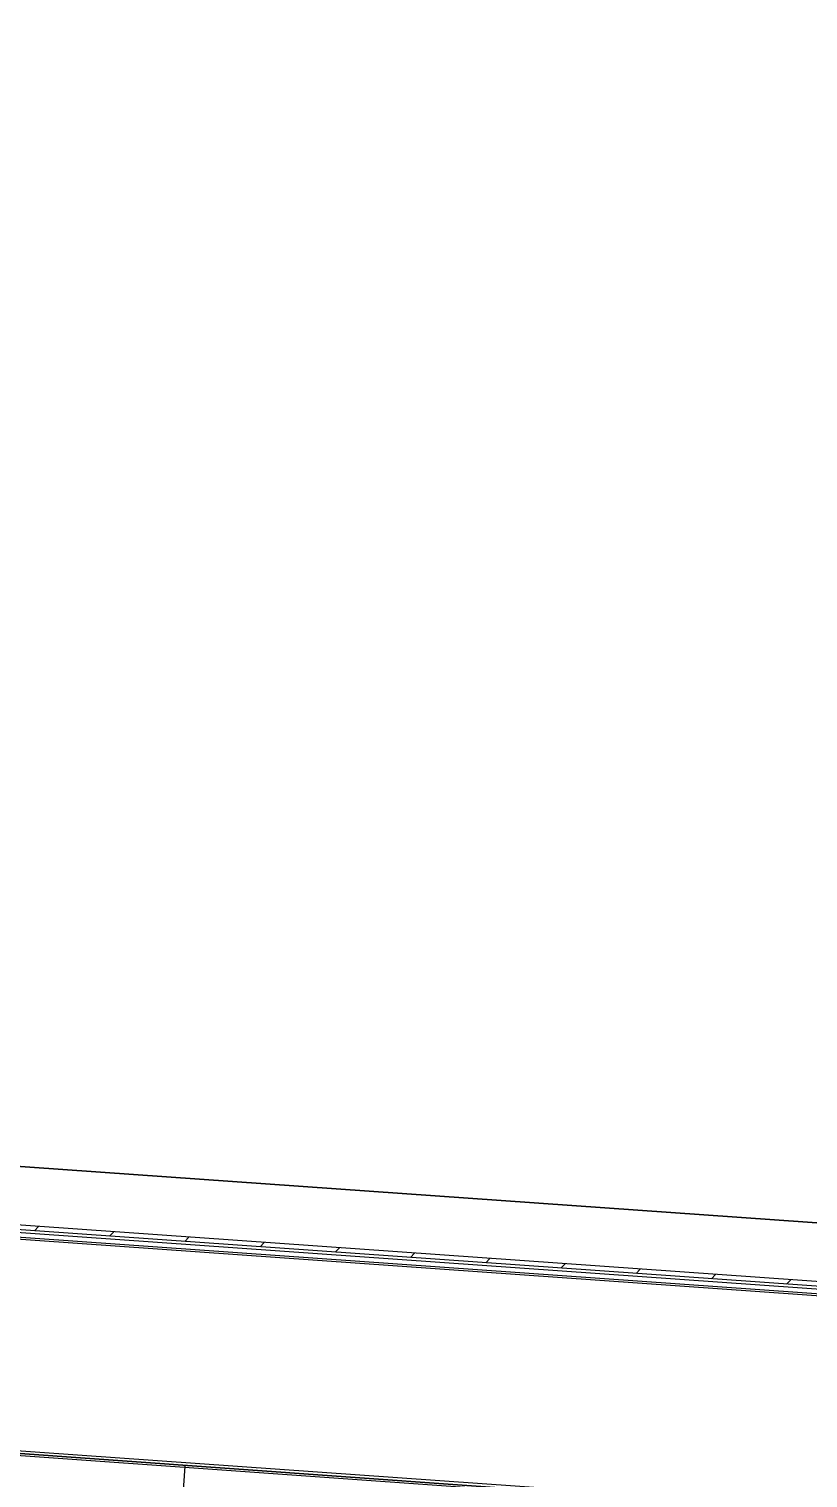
# Model space of a CAD drawing. Extents: x 39751 to 116307, y -36149 to -14965.
# Drawn here: x 44490 to 44623, y -34144.5 to -33897.3 of the extents above; entities that cross this region are included whole.
import ezdxf

# ---------------------------------------------------------------- set-up
doc = ezdxf.new("R2010")
doc.units = 0
doc.header["$LTSCALE"] = 1500
doc.linetypes.add('PHANTOM', pattern=[0.95, 0.76, -0.05, 0.02, -0.05, 0.02, -0.05])
doc.layers.add('6', color=6, linetype='PHANTOM')
doc.layers.add('confinea', color=3, linetype='Continuous')
doc.layers.add('AM_0', color=7, linetype='Continuous', lineweight=30)
doc.styles.get("Standard").update_dxf_attribs({"font": 'gbenor.shx', "width": 0.9, "bigfont": 'gbcbig.shx'})
doc.dimstyles.get("Standard").update_dxf_attribs({"dimtxt": 3.5, "dimasz": 3, "dimexe": 1, "dimexo": 0, "dimgap": 1, "dimtad": 1, "dimdec": 0, "dimdsep": 46, "dimtxsty": 'Standard', "dimblk": 'CLOSED', "dimcen": 0, "dimadec": 0, "dimazin": 2, "dimtfac": 1, "dimtdec": 0, "dimtofl": 0, "dimtmove": 2, "dimatfit": 3, "dimldrblk": 'NONE', "dimfxl": 0.18, "dimtolj": 1, "dimtzin": 0, "dimarcsym": 0})

# ---------------------------------------------------------------- blocks, each defined once
blk = doc.blocks.new('A$C7BE91E2F')
at = {"layer": '6'}
for p, q in [((794.73, 222.3), (21.19, 141.02)), ((794.81, 221.5), (21.27, 140.22)), ((767.22, 180.72), (81.1, 108.63)), ((765.38, 181.01), (82.84, 109.29)), ((767.31, 179.93), (81.19, 107.83)), ((674.07, 172.57), (151.54, 117.66)), ((674.1, 172.22), (151.58, 117.31))]:
    blk.add_line(p, q, dxfattribs=at)
at = {"layer": '6', "ltscale": 0.025768}
for p, q in [((298.14, 131.43), (298.87, 130.71)), ((310.94, 132.78), (311.67, 132.05)), ((285.35, 130.09), (286.08, 129.36)), ((259.75, 127.4), (260.48, 126.67)), ((234.16, 124.71), (234.89, 123.98)), ((246.95, 126.05), (247.68, 125.33)), ((221.36, 123.37), (222.09, 122.64)), ((182.97, 119.33), (183.7, 118.6)), ((195.76, 120.68), (196.49, 119.95))]:
    blk.add_line(p, q, dxfattribs=at)
at = {"layer": '6', "ltscale": 0.025767}
for p, q in [((272.55, 128.74), (273.28, 128.02)), ((208.56, 122.02), (209.29, 121.29))]:
    blk.add_line(p, q, dxfattribs=at)

msp = doc.modelspace()

# ---------------------------------------------------------------- linework, layer by layer
at = {"layer": 'AM_0'}
for p, q in [((43618.21, -34078.33), (45255.67, -34195.02)), ((44476.2, -34090.48), (45082.68, -34133.47))]:
    msp.add_line(p, q, dxfattribs=at)
at = {"layer": 'confinea'}
msp.add_line((44516.63, -34142.51), (44513.65, -34184.6), dxfattribs=at)

# ---------------------------------------------------------------- block references
at = {"xscale": -1, "rotation": 181.9431194737757}
msp.add_blockref('A$C7BE91E2F', (44304.05, -33989.29), dxfattribs=at)

# ---------------------------------------------------------------- leaders
at = {"layer": 'confinea', "annotation_type": 0, "has_hookline": 1, "hookline_direction": 0, "text_width": 4073.82}
msp.add_leader([(44975.89, -33701.69), (43802.02, -35939.5), (44732.85, -35934.81)], dimstyle='Standard', override={"dimscale": 50, "dimgap": 1, "dimtad": 0, "dimldrblk": 'DotBlank', "dimarcsym": 1}, dxfattribs=at)

doc.saveas('drawing.dxf')
